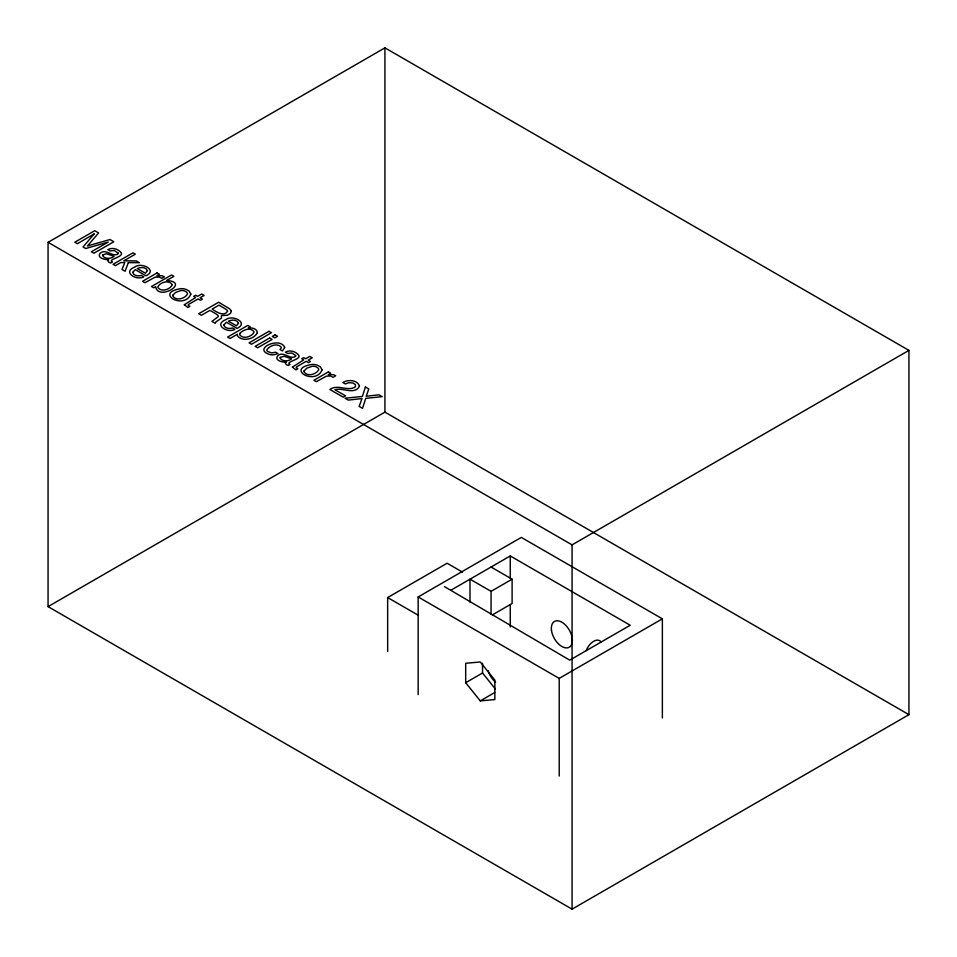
<?xml version="1.0" encoding="UTF-8"?>
<svg xmlns="http://www.w3.org/2000/svg" width="957" height="957" viewBox="0 0 957 957"><rect width="100%" height="100%" fill="white"/><g stroke="black" fill="none" stroke-linecap="round" stroke-linejoin="round"><path stroke-width="1.44" d="M48.065 242.336L384.929 47.85L908.935 350.382L908.935 714.664L572.071 909.15L48.065 606.618L48.065 242.336L572.071 544.868L908.935 350.382M48.065 606.618L384.929 412.132L908.935 714.664M387.669 651.514L387.645 597.563L447.11 563.23L462.518 572.13M418.161 694.615L418.161 596.965L521.314 537.403L662.364 618.832L662.364 717.965M450.795 590.278L510.26 555.945L630.208 625.244L569.738 660.163L444.479 586.629M470.007 602.061L470.007 579.188L491.061 591.342L512.103 579.188L512.103 603.496L492.293 614.932M465.688 682.736L465.688 663.285L480.27 661.981L494.853 680.128L494.853 699.567L480.27 700.871L465.688 682.736L482.519 673.01L482.519 663.285M480.27 700.871L494.697 692.545M418.161 596.965L559.211 678.393L662.364 618.832M491.061 567.034L512.103 579.188M387.645 597.563L418.448 615.351M482.519 673.01L495.283 688.884M488.07 670.713L489.494 674.254A14.881 8.517 60.4 0 0 495.606 682.138M572.071 544.868L572.071 909.15M559.211 678.393L559.211 776.043M510.26 555.945L510.26 578.136M510.26 604.764L510.26 626.967M491.061 591.342L491.061 614.215M384.929 47.85L384.929 412.132M586.222 650.545A12.142 7.01 -60 0 1 601.092 641.968M284.684 347.511L282.423 350.956L280.054 349.58L281.298 347.726L280.951 346.757C276.872 343.037 269.922 345.525 267.039 349.544A4.235 2.44 0 0 0 267.613 351.494L271.776 352.942L275.556 352.176L277.925 353.552L274.707 354.58A7.046 4.067 0 0 1 270.209 354.652C251.296 349.173 280.317 335.979 284.684 347.511M184.354 304.721L187.883 307.496L189.809 306.384L188.11 305.283L188.613 304.398L198.099 298.931L200.42 300.271L202.405 299.11L200.085 297.771L204.14 295.438L201.676 294.014L197.62 296.347L195.659 295.211L193.661 296.371L195.623 297.507L184.354 304.721M292.411 367.105L295.952 369.892L297.878 368.78L296.18 367.679L296.682 366.794L306.168 361.315L308.477 362.655L310.475 361.507L308.154 360.167L312.209 357.822L309.745 356.399L305.69 358.743L303.716 357.607L301.73 358.755L303.692 359.892L292.411 367.105M132.796 272.302C133.238 275.951 138.574 276.346 141.421 275.413L143.813 276.8C136.42 281.059 121.838 271.979 134.973 266.967C141.289 261.775 158.144 270.197 145.942 275.807L135.308 269.659L132.796 272.302M223.89 324.902C224.321 328.538 229.656 328.933 232.503 328L234.908 329.387C227.503 333.646 212.921 324.567 226.055 319.554C232.372 314.363 249.227 322.784 237.037 328.395L226.39 322.246L223.89 324.902M118.118 253.079L118.046 253.88C112.687 257.768 105.725 247.863 100.007 253.39C96.549 257.959 105.461 260.089 108.727 259.574L107.806 260.603L108.751 262.17L110.677 263.008L112.471 261.955C107.22 259.503 121.228 257.612 121.575 253.808L121.443 253.091C118.584 248.987 112.328 247.038 107.842 249.633L110.115 250.949L114.242 250.483L118.118 253.079M295.665 355.573L295.593 356.387C290.234 360.275 283.272 350.358 277.554 355.896C274.085 360.466 283.009 362.595 286.275 362.081L285.353 363.098L286.299 364.677L288.224 365.502L290.019 364.461C284.767 362.009 298.775 360.119 299.122 356.315L298.991 355.597C296.132 351.494 289.875 349.544 285.389 352.14L287.662 353.456L291.789 352.989L295.665 355.573M172.81 295.199L172.727 295.928C175.801 301.407 185.251 298.656 187.584 293.835L186.806 292.232L184.617 290.94A4.701 2.715 0 0 0 180.801 290.593L175.669 292.375L172.81 295.199M304.051 370.969L303.955 371.687C307.03 377.178 316.48 374.426 318.813 369.593L318.047 367.99L315.846 366.71A4.701 2.715 0 0 0 312.03 366.352L306.898 368.146L304.051 370.969M231.391 311.276L230.434 313.441L227.216 315.284L221.462 315.583L221.414 318.167L216.043 321.827L215.241 323.299L211.928 321.385L218.196 316.695L218.136 315.523L216.079 313.92L209.942 310.367L201.389 315.296L198.697 313.74L218.615 302.245L229.752 308.86L231.391 311.276M172.164 284.707C170.286 289.564 161.434 292.399 157.953 287.567L157.905 286.681C160.333 282.148 169.233 279.54 172.164 284.707M155.632 286.741C158.3 301.479 190.646 282.004 166.662 280.509L173.887 276.334L171.518 274.97L151.517 286.514L153.778 287.806L155.632 286.741M190.838 294.11C184.127 310.391 153.838 292.806 180.801 288.667A8.481 4.893 0 0 1 186.34 289.516L189.199 291.131L190.838 294.11M322.066 369.88C315.367 386.161 285.066 368.565 312.03 364.426A8.481 4.893 0 0 1 317.568 365.275L320.428 366.902L322.066 369.88M102.662 254.933L102.519 255.675C105.007 259.263 110.88 258.988 114.074 256.356L106.574 253.749L102.662 254.933M280.21 357.44L280.066 358.181C282.554 361.77 288.428 361.495 291.622 358.863L284.121 356.255L280.21 357.44M147.414 270.592L145.38 273.235L137.306 268.582C140.368 267.003 145.966 266.752 147.414 270.592M238.496 323.179L236.463 325.823L228.4 321.169C231.45 319.59 237.049 319.339 238.496 323.179M227.599 311.121C224.309 317.269 215.911 311.695 212.191 309.063L218.997 305.139L226.725 309.721L227.599 311.121M359.461 386.138C354.844 395.408 342.51 387.214 334.914 389.726L345.525 395.851L343.216 397.179L329.878 389.487C337.773 383.685 347.846 391.975 355.442 386.819L355.406 384.594L352.858 382.967L348.767 382.656L345.369 383.96L342.893 382.525C347.858 379.283 357.487 379.785 359.461 386.138M257.409 332.653C254.287 339.316 242.42 342.008 237.48 335.871L237.432 334.22L230.015 338.515L227.563 337.103L247.815 325.404L250.196 326.78L248.27 327.892C251.655 327.581 257.122 328.454 257.409 332.653M365.407 386.987L362.38 396.449L345.034 398.232L348.288 400.11L361.997 398.567L359.174 406.402L362.524 408.328L365.73 398.387L382.13 396.641L378.912 394.786L366.244 396.27L368.78 388.937L365.407 386.987M128.334 262.625L125.116 271.262L121.994 269.467L124.793 262.613L120.869 262.517L115.414 265.663L113.07 264.311L132.999 252.804L135.344 254.167L123.776 260.842L136.205 260.89L139.327 262.697L128.334 262.625M240.099 333.156L239.752 334.902C243.317 339.496 251.356 336.876 253.964 332.51L253.94 331.624C250.578 327.019 243.365 329.687 240.099 333.156M94.109 233.963L83.032 246.966L85.699 248.509L108.189 242.085L91.334 251.763L93.894 253.234L113.823 241.738L109.995 239.525L87.47 245.973L98.583 232.946L94.719 230.709L74.802 242.217L77.373 243.7L94.109 233.963M157.056 272.936L142.533 281.322L144.974 282.722L155.034 277.207L159.149 277.075L161.805 278.343L164.377 276.86L162.032 275.736L156.864 275.724L159.376 274.264L157.056 272.936M268.989 331.325L249.059 342.821L251.512 344.233L271.429 332.725L268.989 331.325M269.623 338L255.172 346.35L257.648 347.786L272.111 339.436L269.623 338M275.09 334.842L272.326 336.445L274.803 337.869L277.578 336.278L275.09 334.842M328.43 371.878L313.908 380.264L316.348 381.664L326.409 376.149L330.524 376.017L333.18 377.297L335.751 375.802L333.407 374.677L328.239 374.666L330.751 373.218L328.43 371.878M551.471 630.232A14.869 8.589 60 0 0 568.47 647.602A14.869 8.589 60 0 0 565.647 625.196A14.869 8.589 60 0 0 551.471 630.232"/></g></svg>
